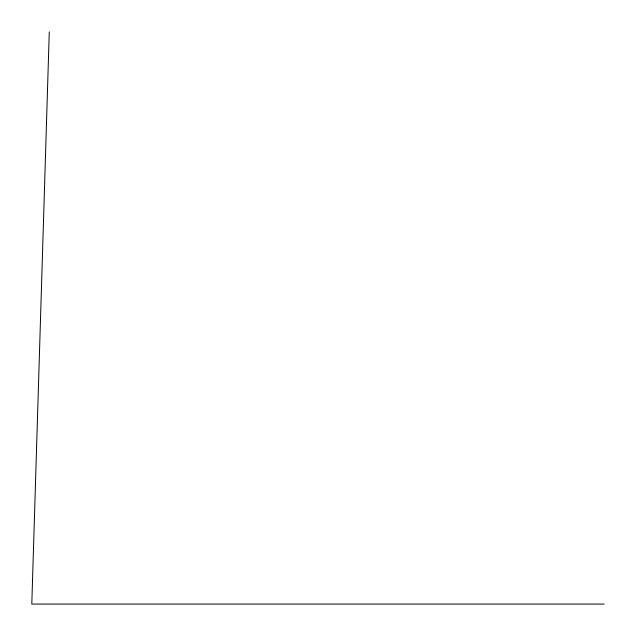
<?xml version="1.0" encoding="UTF-8"?>
<svg xmlns="http://www.w3.org/2000/svg" width="636" height="636" viewBox="0 0 636 636"><rect width="100%" height="100%" fill="white"/><g stroke="black" fill="none" stroke-linecap="round" stroke-linejoin="round"><path stroke-width="0.95" d="M49.274 31.935L31.8 604.065L604.2 604.065"/></g></svg>
